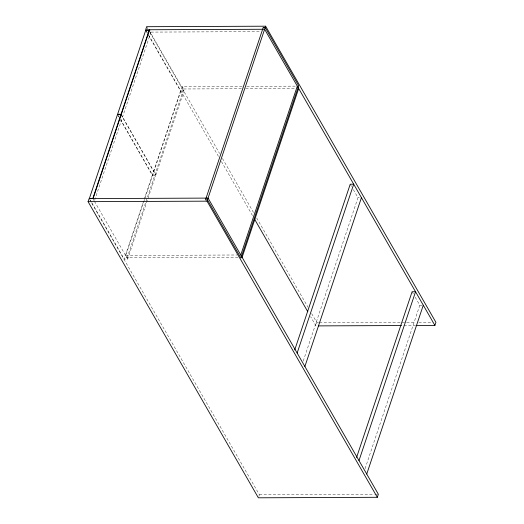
<?xml version="1.0" encoding="UTF-8"?>
<svg xmlns="http://www.w3.org/2000/svg" width="524" height="524" viewBox="0 0 524 524"><rect width="100%" height="100%" fill="white"/><g stroke="black" fill="none" stroke-linecap="round" stroke-linejoin="round"><path stroke-width="0.39" stroke-dasharray="2.62 1.97" d="M94.68 200.161L150.977 32.102L149.962 30.333M120.946 114.612L155.779 175.186L127.673 259.079L124.201 259.092L152.307 175.199L120.717 120.258M149.163 30.366L183.996 90.94L155.897 174.833L152.425 174.846L180.525 90.953L148.528 35.311M238.034 257.343L127.122 257.808L125.767 255.457L182.326 86.617L242.678 86.362M127.122 257.808L183.682 88.975L182.326 86.617M303.232 361.088L357.977 197.672L352.272 187.756M258.876 496.267L259.387 494.741L89.1 198.596M311.675 313.627L316.974 322.836L315.946 325.902L310.647 316.692M365.077 468.639L419.822 305.223L414.929 296.722M150.977 32.102L260.729 31.636M246.752 86.349L297.318 86.133M183.682 88.975L241.584 88.726M245.658 88.713L295.405 88.504M180.525 90.953L183.996 90.94M152.307 175.199L155.779 175.186M357.977 197.672L359.359 197.666M125.767 255.457L237.496 254.985M419.822 305.223L421.899 305.217M316.974 322.836L318.599 322.83M319.417 322.83L415.558 322.424M418.814 322.411L432.667 322.352M403.939 325.528L415.349 325.483M259.387 494.741L374.267 494.256M375.086 494.25L377.529 494.243M350.235 184.212L351.866 187.042M412.08 291.763L413.298 293.892M146.681 26.698L147.906 28.827M149.943 32.364L219.608 153.512M222.458 158.471L253.826 213.026M256.675 217.984L308.007 307.254M146.471 31.178L148.102 34.014M148.508 34.722L218.58 156.578M221.429 161.536L252.804 216.084M145.698 30.379L146.91 32.495M121.064 114.258L155.897 174.833M118.404 115.686L120.022 118.503M120.428 119.203L152.425 174.846M117.474 114.625L119.099 117.442M92.84 198.504L94.058 200.62M94.464 201.321L127.673 259.079M90.18 199.926L91.399 202.041M91.805 202.742L124.201 259.092"/><path stroke-width="0.79" d="M88.078 201.661L89.1 198.596L208.054 198.098L378.341 494.237L377.319 497.302L258.365 497.8L88.078 201.661L207.026 201.164L377.319 497.302M93.069 198.583L149.622 29.744M207.026 201.164L265.635 26.2L146.681 26.698L145.659 29.763L264.613 29.259L434.9 325.404L416.161 325.483M240.758 254.972L297.318 86.133M242.114 257.33L298.667 88.49M294.717 349.953L350.235 184.212L353.7 184.199L297.147 353.032M304.883 366.499L361.442 197.659M356.562 457.504L412.08 291.763L415.552 291.75L358.992 460.589M366.735 474.05L423.287 305.21M434.9 325.404L435.922 322.339L265.635 26.2M318.389 325.889L401.495 325.542M254.428 218.921L307.798 311.728M117.474 114.625L89.375 198.517L92.84 198.504L120.946 114.612L117.474 114.625M145.698 30.379L117.592 114.271L121.064 114.258L149.163 30.366L145.698 30.379M263.218 27.523L205.487 199.86L207.471 199.847L240.948 258.07L298.673 85.733L265.196 27.51L263.218 27.523"/></g></svg>
